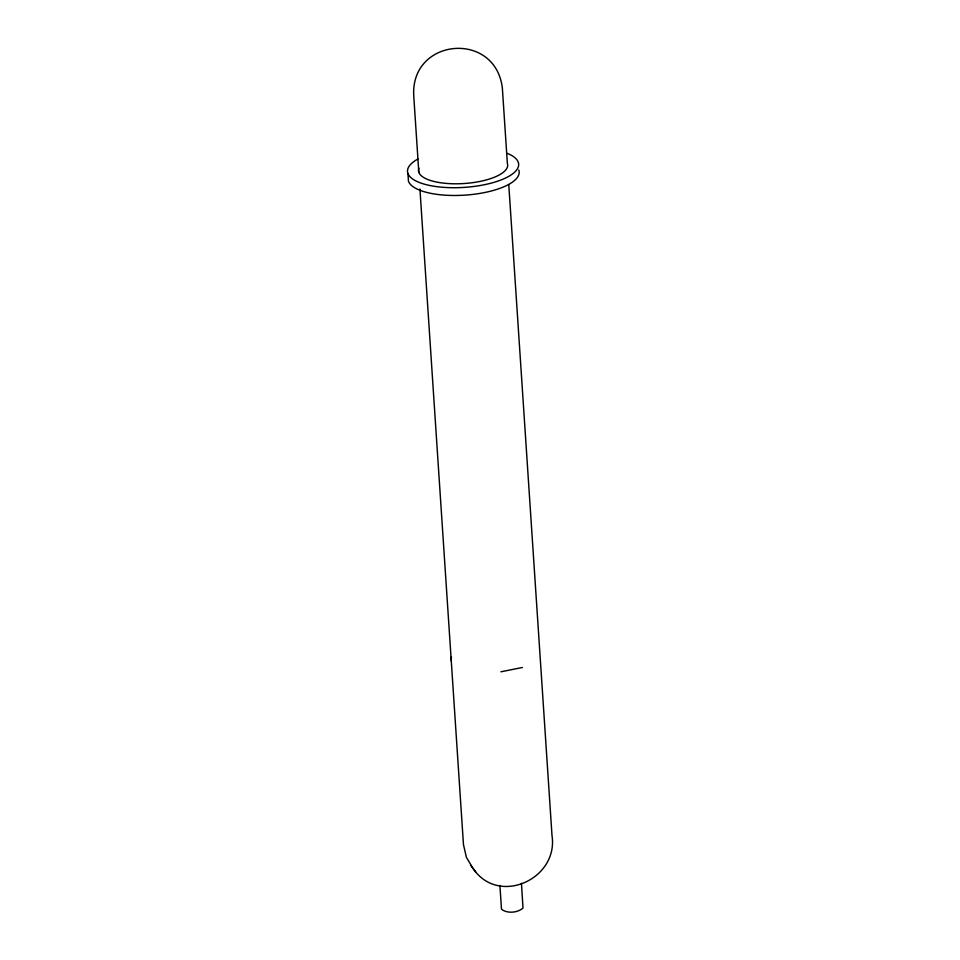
<?xml version="1.0" encoding="UTF-8"?>
<svg xmlns="http://www.w3.org/2000/svg" width="960" height="960" viewBox="0 0 960 960"><rect width="100%" height="100%" fill="white"/><g stroke="black" fill="none" stroke-linecap="round" stroke-linejoin="round"><path stroke-width="1.44" d="M451.272 660.948L451.392 656.832M522.348 667.5L500.928 671.796M473.244 868.716C498.78 906.324 558.636 878.904 552.012 835.608L508.764 184.56M419.928 189.036L463.464 844.572L466.416 857.412L473.1 868.512M470.568 865.188L475.62 871.836M521.448 883.236L522.996 908.028C517.692 912.876 507.144 913.788 501.492 909.204L499.908 885.408M418.812 172.308L413.808 96.84C409.404 38.04 495.108 29.94 502.344 87.888L507.36 163.356A44.688 15.72 -3.8 0 1 462.648 183.612A44.688 15.72 -3.8 0 1 418.932 168.192M407.928 173.412L408.444 181.176A55.68 19.584 -3.8 0 0 470.316 194.688A55.68 19.584 -3.8 0 0 518.76 170.016M507.504 153.456A55.68 19.584 -3.8 0 1 500.82 180.048A55.68 19.584 -3.8 0 1 426.336 184.692A55.68 19.584 -3.8 0 1 417.888 159.036"/></g></svg>
